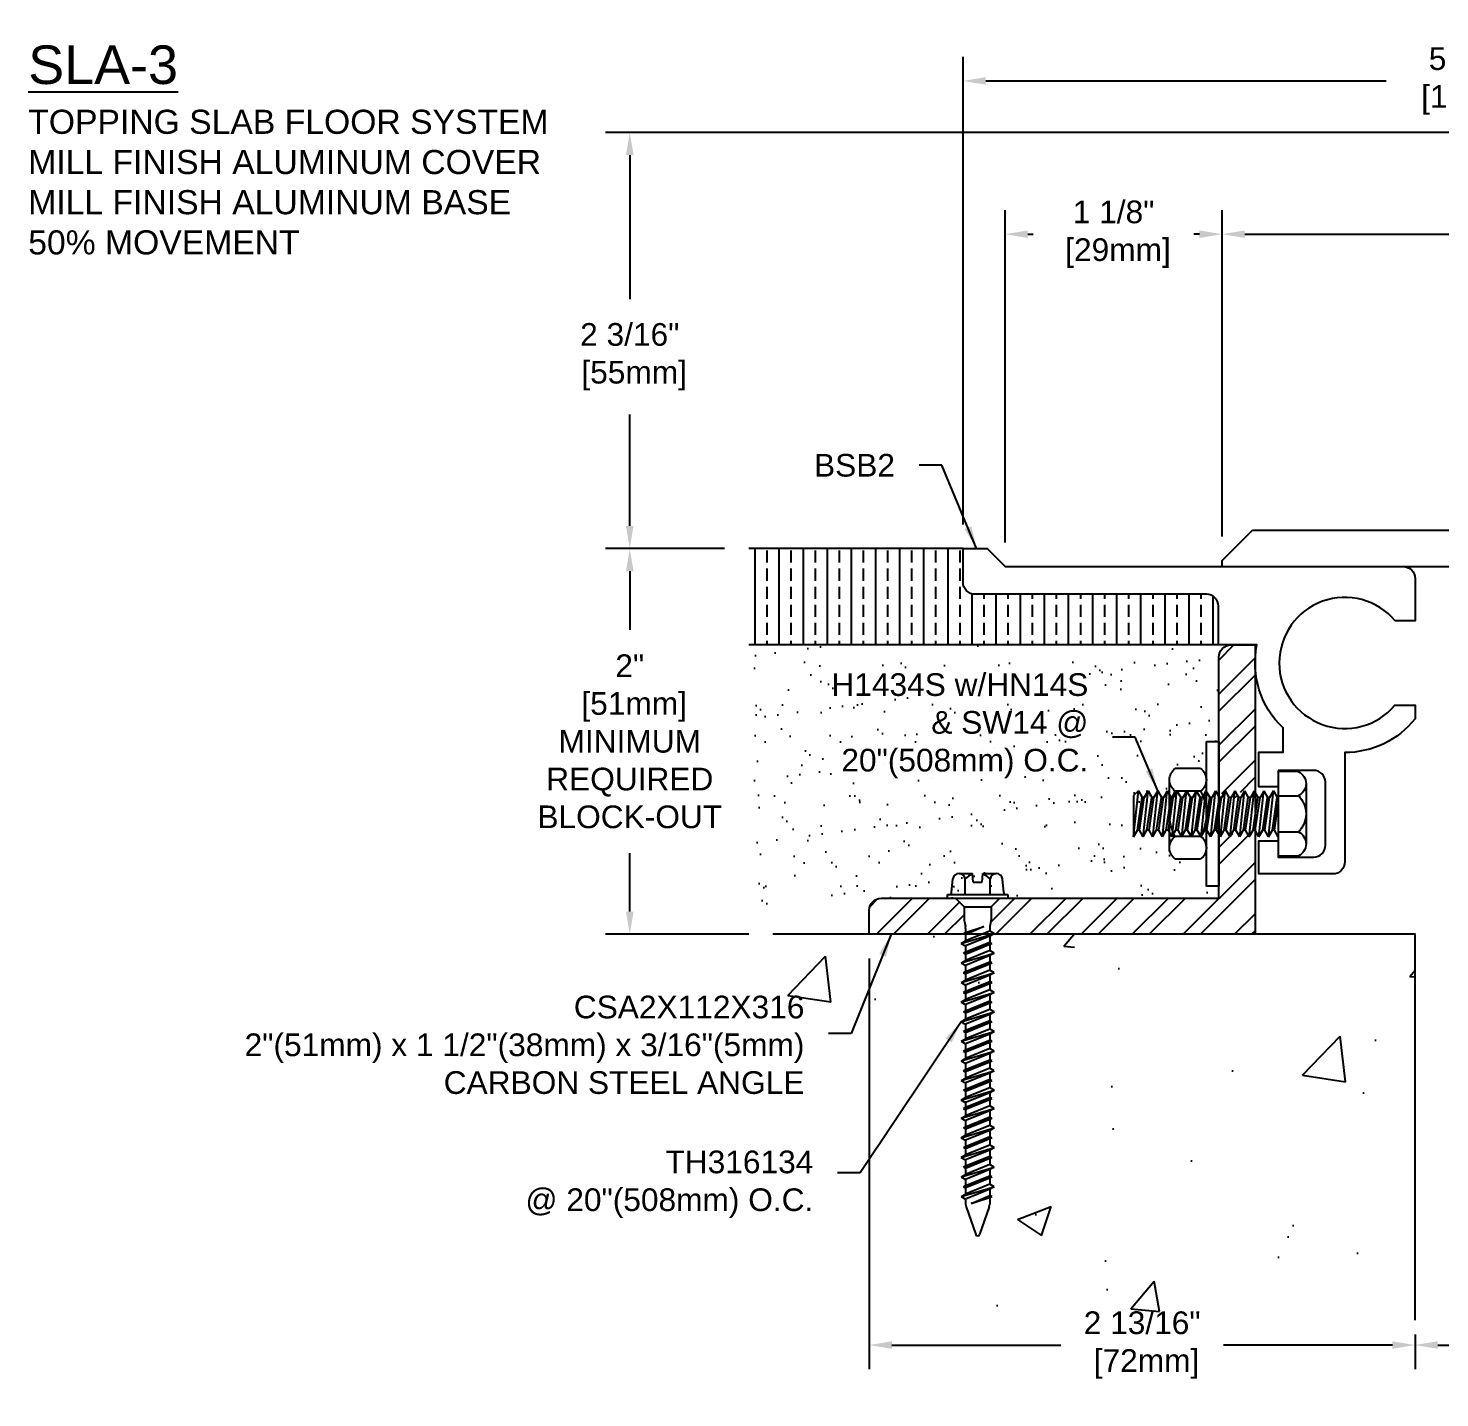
# Model space of a CAD drawing. Header units: inches. Extents: x -5.3 to 16.9, y 1.3 to 9.1.
# Drawn here: x -5.27 to 2.05, y 1.26 to 8.36 of the extents above; entities that cross this region are included whole.
import ezdxf

# ---------------------------------------------------------------- set-up
doc = ezdxf.new("R2010")
doc.units = ezdxf.units.IN
doc.header["$MEASUREMENT"] = 0
for name, color, linetype in [('Anchors', 4, 'Continuous'), ('Conditions', 1, 'Continuous'), ('Dimensions', 3, 'Continuous'), ('Metals', 7, 'Continuous'), ('Text', 2, 'Continuous')]:
    doc.layers.add(name, color=color, linetype=linetype)
doc.styles.add('Arial', font='arial.ttf')
doc.dimstyles.new('ARIAL', dxfattribs={"dimtxt": 0.1175, "dimasz": 0.1175, "dimexe": 0.125, "dimexo": 0.125, "dimgap": 0.125, "dimtad": 0, "dimtih": 1, "dimtoh": 1, "dimdec": 4, "dimzin": 0, "dimdsep": 46, "dimlunit": 4, "dimtxsty": 'Arial', "dimcen": 0.09, "dimadec": 0, "dimazin": 0, "dimtfac": 1, "dimtdec": 4, "dimtofl": 0, "dimtmove": 0, "dimatfit": 3, "dimfxl": 0, "dimfrac": 2, "dimtolj": 1, "dimtzin": 0, "dimarcsym": 0})

# ---------------------------------------------------------------- blocks, each defined once
blk = doc.blocks.new('*D2')
at = {"layer": 'Defpoints', "color": 0}
for p in [(1.9207, 1.7175), (4.9207, 1.7175), (1.9207, 1.5375)]:
    blk.add_point(p, dxfattribs=at)
at = {"layer": 'Dimensions', "color": 0, "lineweight": -2}
for p, q in [((1.9207, 1.5925), (1.9207, 1.4125)), ((2.0382, 1.5375), (3.0046, 1.5375)), ((4.8032, 1.5375), (3.8368, 1.5375)), ((4.9207, 1.5925), (4.9207, 1.4125))]:
    blk.add_line(p, q, dxfattribs=at)
at = {"layer": 'Dimensions', "color": 0}
for points in [[(2.0382, 1.5571), (2.0382, 1.5179), (1.9207, 1.5375)], [(4.8032, 1.5571), (4.8032, 1.5179), (4.9207, 1.5375)]]:
    blk.add_solid(points, dxfattribs=at)
at = {"layer": 'Dimensions', "color": 0, "insert": (3.4207, 1.5375), "char_height": 0.1175, "attachment_point": 5, "style": 'Arial'}
blk.add_mtext('\\A1;3"\\P [76mm]', dxfattribs=at)
blk = doc.blocks.new('*D3')
at = {"layer": 'Defpoints', "color": 0}
for p in [(4.9207, 8.0908), (4.9207, 7.9789), (-0.4223, 5.6668)]:
    blk.add_point(p, dxfattribs=at)
at = {"layer": 'Dimensions', "color": 0, "lineweight": -2}
for p, q in [((-0.4223, 5.7918), (-0.4223, 8.2158)), ((4.9207, 8.1039), (4.9207, 8.2158)), ((-0.3048, 8.0908), (1.7703, 8.0908)), ((4.8032, 8.0908), (2.7282, 8.0908))]:
    blk.add_line(p, q, dxfattribs=at)
at = {"layer": 'Dimensions', "color": 0}
for points in [[(-0.3048, 8.1104), (-0.3048, 8.0713), (-0.4223, 8.0908)], [(4.8032, 8.1104), (4.8032, 8.0713), (4.9207, 8.0908)]]:
    blk.add_solid(points, dxfattribs=at)
at = {"layer": 'Dimensions', "color": 0, "insert": (2.2492, 8.0908), "char_height": 0.1175, "attachment_point": 5, "style": 'Arial'}
blk.add_mtext('\\A1;5 5/16"\\P [136mm]', dxfattribs=at)
blk = doc.blocks.new('*D4')
at = {"layer": 'Defpoints', "color": 0}
for p in [(0.9207, 7.2964), (4.9207, 6.8414), (0.9207, 5.6038)]:
    blk.add_point(p, dxfattribs=at)
at = {"layer": 'Dimensions', "color": 0, "lineweight": -2}
for p, q in [((0.9207, 5.7288), (0.9207, 7.4214)), ((4.9207, 6.9664), (4.9207, 7.4214)), ((1.0382, 7.2964), (2.459, 7.2964)), ((4.8032, 7.2964), (3.3825, 7.2964))]:
    blk.add_line(p, q, dxfattribs=at)
at = {"layer": 'Dimensions', "color": 0}
for points in [[(1.0382, 7.316), (1.0382, 7.2769), (0.9207, 7.2964)], [(4.8032, 7.316), (4.8032, 7.2769), (4.9207, 7.2964)]]:
    blk.add_solid(points, dxfattribs=at)
at = {"layer": 'Dimensions', "color": 0, "insert": (2.9207, 7.2964), "char_height": 0.1175, "attachment_point": 5, "style": 'Arial'}
blk.add_mtext('\\A1;4"\\P [102mm]', dxfattribs=at)
blk = doc.blocks.new('*D5')
at = {"layer": 'Defpoints', "color": 0}
for p in [(-0.2043, 7.2964), (-0.2043, 5.5738), (0.9207, 5.6038)]:
    blk.add_point(p, dxfattribs=at)
at = {"layer": 'Dimensions', "color": 0, "lineweight": -2}
for p, q in [((-0.2043, 5.6988), (-0.2043, 7.4214)), ((0.9207, 5.7288), (0.9207, 7.4214)), ((-0.0868, 7.2964), (-0.0579, 7.2964)), ((0.8032, 7.2964), (0.7743, 7.2964))]:
    blk.add_line(p, q, dxfattribs=at)
at = {"layer": 'Dimensions', "color": 0}
for points in [[(-0.0868, 7.316), (-0.0868, 7.2769), (-0.2043, 7.2964)], [(0.8032, 7.316), (0.8032, 7.2769), (0.9207, 7.2964)]]:
    blk.add_solid(points, dxfattribs=at)
at = {"layer": 'Dimensions', "color": 0, "insert": (0.3582, 7.2964), "char_height": 0.1175, "attachment_point": 5, "style": 'Arial'}
blk.add_mtext('\\A1;1 1/8"\\P [29mm]', dxfattribs=at)
blk = doc.blocks.new('*D6')
at = {"layer": 'Defpoints', "color": 0}
for p in [(-1.5333, 5.6668), (-2.1496, 3.6668), (-1.4083, 3.6668)]:
    blk.add_point(p, dxfattribs=at)
at = {"layer": 'Dimensions', "color": 0, "lineweight": -2}
for p, q in [((-1.6583, 5.6668), (-2.2746, 5.6668)), ((-2.1496, 5.5493), (-2.1496, 5.2458)), ((-2.1496, 3.7843), (-2.1496, 4.0878)), ((-1.5333, 3.6668), (-2.2746, 3.6668))]:
    blk.add_line(p, q, dxfattribs=at)
at = {"layer": 'Dimensions', "color": 0}
for points in [[(-2.1692, 5.5493), (-2.13, 5.5493), (-2.1496, 5.6668)], [(-2.1692, 3.7843), (-2.13, 3.7843), (-2.1496, 3.6668)]]:
    blk.add_solid(points, dxfattribs=at)
at = {"layer": 'Dimensions', "color": 0, "insert": (-2.1496, 4.6668), "char_height": 0.1175, "attachment_point": 5, "style": 'Arial'}
blk.add_mtext('\\A1;2"\\P [51mm]\\PMINIMUM\\PREQUIRED\\PBLOCK-OUT', dxfattribs=at)
blk = doc.blocks.new('*D10')
at = {"layer": 'Defpoints', "color": 0}
for p in [(4.9207, 7.8238), (-2.1496, 5.6668), (-1.6583, 5.6668)]:
    blk.add_point(p, dxfattribs=at)
at = {"layer": 'Dimensions', "color": 0, "lineweight": -2}
for p, q in [((4.7957, 7.8238), (-2.2746, 7.8238)), ((-2.1496, 7.7063), (-2.1496, 6.9601)), ((-2.1496, 5.7843), (-2.1496, 6.3621)), ((-1.7833, 5.6668), (-2.2746, 5.6668))]:
    blk.add_line(p, q, dxfattribs=at)
at = {"layer": 'Dimensions', "color": 0}
for points in [[(-2.1692, 7.7063), (-2.13, 7.7063), (-2.1496, 7.8238)], [(-2.1692, 5.7843), (-2.13, 5.7843), (-2.1496, 5.6668)]]:
    blk.add_solid(points, dxfattribs=at)
at = {"layer": 'Dimensions', "color": 0, "insert": (-2.1496, 6.6611), "char_height": 0.1175, "attachment_point": 5, "style": 'Arial'}
blk.add_mtext('\\A1;2 3/16"\\P [55mm]', dxfattribs=at)
blk = doc.blocks.new('BSB2')
blk.add_lwpolyline([(2.2117, 4.5168), (2.2117, 4.4318), (2.1117, 4.4318), (2.1117, 4.6108), (2.2367, 4.6108), (2.2367, 4.7364, -0.258857), (2.1011, 5.1668), (1.9017, 5.1668), (1.9017, 5.3678, 0.414214), (1.8397, 5.4298), (0.6397, 5.4298, -0.414214), (0.5777, 5.4918), (0.5777, 5.6668), (0.7027, 5.6668), (0.7957, 5.5738), (2.8587, 5.5738, -0.414214), (2.9207, 5.5118), (2.9207, 5.2918), (2.8176, 5.2918, 2.748255), (2.8168, 4.8548), (2.9207, 4.8548), (2.9207, 4.7844, -0.228651), (2.5567, 4.6088), (2.5567, 4.0418, -0.414214), (2.4947, 3.9798), (2.1117, 3.9798), (2.1117, 4.1518), (2.2117, 4.1518), (2.2117, 4.0668), (2.3947, 4.0668, 0.414214), (2.4567, 4.1288), (2.4567, 4.4548, 0.414214), (2.3947, 4.5168)], format="xyb", close=True)
blk = doc.blocks.new('TH-316134')
for p, q in [((-0.1352, 0.029), (-0.129, 0.1001)), ((-0.0967, 0.1275), (-0.0272, 0.1275)), ((-0.0645, 0.0188), (-0.0645, 0.1001)), ((-0.0232, 0.0825), (-0.0272, 0.1275)), ((-0.0232, 0.0825), (0.0233, 0.0825)), ((0.0233, 0.0825), (0.0272, 0.1275)), ((0.0272, 0.1275), (0.0967, 0.1275)), ((0.0645, 0.0188), (0.0645, 0.1001)), ((0.1352, 0.029), (0.129, 0.1001)), ((-0.1568, 0.0188), (0.1568, 0.0188)), ((-0.1568, 0), (-0.1568, 0.0188)), ((-0.1568, 0), (0.1568, 0)), ((-0.1148, 0), (-0.0697, -0.045)), ((0.1148, 0), (0.0698, -0.045)), ((0.1568, 0.0188), (0.1568, 0)), ((-0.0697, -0.045), (0.0698, -0.045)), ((-0.0697, -0.045), (-0.0697, -0.1121)), ((0.0698, -0.045), (0.0698, -0.1121)), ((-0.0687, -0.1217), (-0.0633, -0.1477)), ((0.0687, -0.1217), (0.0633, -0.1477)), ((-0.0862, -0.2344), (0.0863, -0.1836)), ((-0.0737, -0.1836), (0.0321, -0.1471)), ((-0.0737, -0.1836), (-0.0623, -0.1774)), ((-0.0737, -0.1836), (-0.0623, -0.1898)), ((0.0321, -0.1471), (-0.0623, -0.1898)), ((-0.0623, -0.1774), (0.0321, -0.1471)), ((-0.0623, -0.1573), (-0.0623, -0.1774)), ((0.0623, -0.1707), (-0.0623, -0.2215)), ((-0.0623, -0.1898), (-0.0623, -0.2215)), ((0.0623, -0.1965), (-0.0623, -0.2473)), ((0.0623, -0.1573), (0.0623, -0.1707)), ((0.0863, -0.1836), (0.0623, -0.1707)), ((0.0863, -0.1836), (0.0623, -0.1965)), ((0.0623, -0.1965), (0.0623, -0.2282)), ((-0.0862, -0.2344), (-0.0623, -0.2215)), ((-0.0862, -0.2344), (-0.0623, -0.2473)), ((-0.0862, -0.3359), (0.0863, -0.2852)), ((-0.0737, -0.2852), (0.0737, -0.2344)), ((-0.0737, -0.2852), (-0.0623, -0.279)), ((-0.0737, -0.2852), (-0.0623, -0.2913)), ((-0.0623, -0.279), (0.0623, -0.2282)), ((0.0623, -0.2405), (-0.0623, -0.2913)), ((-0.0623, -0.2473), (-0.0623, -0.279)), ((0.0623, -0.2722), (-0.0623, -0.323)), ((-0.0623, -0.2913), (-0.0623, -0.323)), ((0.0737, -0.2344), (0.0623, -0.2282)), ((0.0737, -0.2344), (0.0623, -0.2405)), ((0.0623, -0.2405), (0.0623, -0.2722)), ((0.0863, -0.2852), (0.0623, -0.2722)), ((0.0863, -0.2852), (0.0623, -0.2981)), ((-0.0862, -0.3359), (-0.0623, -0.323)), ((-0.0862, -0.3359), (-0.0623, -0.3489)), ((-0.0737, -0.3867), (0.0737, -0.3359)), ((0.0623, -0.2981), (-0.0623, -0.3489)), ((-0.0623, -0.3806), (0.0623, -0.3298)), ((0.0623, -0.3421), (-0.0623, -0.3929)), ((-0.0623, -0.3489), (-0.0623, -0.3806)), ((0.0623, -0.2981), (0.0623, -0.3298)), ((0.0737, -0.3359), (0.0623, -0.3298)), ((0.0737, -0.3359), (0.0623, -0.3421)), ((0.0623, -0.3421), (0.0623, -0.3738)), ((-0.0862, -0.4375), (0.0863, -0.3867)), ((-0.0862, -0.4375), (-0.0623, -0.4246)), ((-0.0862, -0.4375), (-0.0623, -0.4504)), ((-0.0737, -0.3867), (-0.0623, -0.3806)), ((-0.0737, -0.3867), (-0.0623, -0.3929)), ((-0.0737, -0.4883), (0.0737, -0.4375)), ((0.0623, -0.3738), (-0.0623, -0.4246)), ((-0.0623, -0.3929), (-0.0623, -0.4246)), ((0.0623, -0.3996), (-0.0623, -0.4504)), ((-0.0623, -0.4821), (0.0623, -0.4313)), ((0.0863, -0.3867), (0.0623, -0.3738)), ((0.0863, -0.3867), (0.0623, -0.3996)), ((0.0623, -0.3996), (0.0623, -0.4313)), ((0.0737, -0.4375), (0.0623, -0.4313)), ((0.0737, -0.4375), (0.0623, -0.4437)), ((-0.0862, -0.5391), (0.0863, -0.4883)), ((-0.0737, -0.4883), (-0.0623, -0.4821)), ((-0.0737, -0.4883), (-0.0623, -0.4944)), ((0.0623, -0.4437), (-0.0623, -0.4944)), ((-0.0623, -0.4504), (-0.0623, -0.4821)), ((0.0623, -0.4754), (-0.0623, -0.5261)), ((-0.0623, -0.4944), (-0.0623, -0.5261)), ((0.0623, -0.5012), (-0.0623, -0.552)), ((0.0623, -0.4437), (0.0623, -0.4754)), ((0.0863, -0.4883), (0.0623, -0.4754)), ((0.0863, -0.4883), (0.0623, -0.5012)), ((0.0623, -0.5012), (0.0623, -0.5329)), ((-0.0862, -0.5391), (-0.0623, -0.5261)), ((-0.0862, -0.5391), (-0.0623, -0.552)), ((-0.0737, -0.5898), (0.0737, -0.5391)), ((-0.0737, -0.5898), (-0.0623, -0.5837)), ((-0.0623, -0.5837), (0.0623, -0.5329)), ((0.0623, -0.5452), (-0.0623, -0.596)), ((-0.0623, -0.552), (-0.0623, -0.5837)), ((0.0623, -0.5769), (-0.0623, -0.6277)), ((0.0737, -0.5391), (0.0623, -0.5329)), ((0.0737, -0.5391), (0.0623, -0.5452)), ((0.0623, -0.5452), (0.0623, -0.5769)), ((0.0863, -0.5898), (0.0623, -0.5769)), ((-0.0862, -0.6406), (0.0863, -0.5898)), ((-0.0862, -0.6406), (-0.0623, -0.6277)), ((-0.0862, -0.6406), (-0.0623, -0.6535)), ((-0.0737, -0.5898), (-0.0623, -0.596)), ((-0.0737, -0.6914), (0.0737, -0.6406)), ((-0.0623, -0.596), (-0.0623, -0.6277)), ((0.0623, -0.6028), (-0.0623, -0.6535)), ((-0.0623, -0.6852), (0.0623, -0.6345)), ((0.0623, -0.6468), (-0.0623, -0.6976)), ((-0.0623, -0.6535), (-0.0623, -0.6852)), ((0.0863, -0.5898), (0.0623, -0.6028)), ((0.0623, -0.6028), (0.0623, -0.6345)), ((0.0737, -0.6406), (0.0623, -0.6345)), ((0.0737, -0.6406), (0.0623, -0.6468)), ((0.0623, -0.6468), (0.0623, -0.6785)), ((-0.0862, -0.7422), (0.0863, -0.6914)), ((-0.0862, -0.7422), (-0.0623, -0.7293)), ((-0.0737, -0.6914), (-0.0623, -0.6852)), ((-0.0737, -0.6914), (-0.0623, -0.6976)), ((0.0623, -0.6785), (-0.0623, -0.7293)), ((-0.0623, -0.6976), (-0.0623, -0.7293)), ((0.0623, -0.7043), (-0.0623, -0.7551)), ((0.0863, -0.6914), (0.0623, -0.6785)), ((0.0863, -0.6914), (0.0623, -0.7043)), ((0.0623, -0.7043), (0.0623, -0.736)), ((-0.0862, -0.7422), (-0.0623, -0.7551)), ((-0.0862, -0.8437), (0.0863, -0.793)), ((-0.0737, -0.793), (0.0737, -0.7422)), ((-0.0737, -0.793), (-0.0623, -0.7868)), ((-0.0737, -0.793), (-0.0623, -0.7991)), ((-0.0623, -0.7868), (0.0623, -0.736)), ((0.0623, -0.7484), (-0.0623, -0.7991)), ((-0.0623, -0.7551), (-0.0623, -0.7868)), ((0.0623, -0.78), (-0.0623, -0.8308)), ((-0.0623, -0.7991), (-0.0623, -0.8308)), ((0.0737, -0.7422), (0.0623, -0.736)), ((0.0737, -0.7422), (0.0623, -0.7484)), ((0.0623, -0.7484), (0.0623, -0.78)), ((0.0863, -0.793), (0.0623, -0.78)), ((0.0863, -0.793), (0.0623, -0.8059)), ((-0.0862, -0.8437), (-0.0623, -0.8308)), ((-0.0862, -0.8437), (-0.0623, -0.8567)), ((-0.0737, -0.8945), (0.0737, -0.8437)), ((0.0623, -0.8059), (-0.0623, -0.8567)), ((-0.0623, -0.8884), (0.0623, -0.8376)), ((0.0623, -0.8499), (-0.0623, -0.9007)), ((-0.0623, -0.8567), (-0.0623, -0.8884)), ((0.0623, -0.8059), (0.0623, -0.8376)), ((0.0737, -0.8437), (0.0623, -0.8376)), ((0.0737, -0.8437), (0.0623, -0.8499)), ((0.0623, -0.8499), (0.0623, -0.8816)), ((-0.0862, -0.9453), (0.0863, -0.8945)), ((-0.0862, -0.9453), (-0.0623, -0.9324)), ((-0.0862, -0.9453), (-0.0623, -0.9582)), ((-0.0737, -0.8945), (-0.0623, -0.8884)), ((-0.0737, -0.8945), (-0.0623, -0.9007)), ((-0.0737, -0.9961), (0.0737, -0.9453)), ((0.0623, -0.8816), (-0.0623, -0.9324)), ((-0.0623, -0.9007), (-0.0623, -0.9324)), ((0.0623, -0.9075), (-0.0623, -0.9582)), ((-0.0623, -0.9899), (0.0623, -0.9391)), ((0.0863, -0.8945), (0.0623, -0.8816)), ((0.0863, -0.8945), (0.0623, -0.9075)), ((0.0623, -0.9075), (0.0623, -0.9391)), ((0.0737, -0.9453), (0.0623, -0.9391)), ((0.0737, -0.9453), (0.0623, -0.9515)), ((-0.0862, -1.0469), (0.0863, -0.9961)), ((-0.0737, -0.9961), (-0.0623, -0.9899)), ((-0.0737, -0.9961), (-0.0623, -1.0023)), ((0.0623, -0.9515), (-0.0623, -1.0023)), ((-0.0623, -0.9582), (-0.0623, -0.9899)), ((0.0623, -0.9832), (-0.0623, -1.034)), ((-0.0623, -1.0023), (-0.0623, -1.034)), ((0.0623, -1.009), (-0.0623, -1.0598)), ((0.0623, -0.9515), (0.0623, -0.9832)), ((0.0863, -0.9961), (0.0623, -0.9832)), ((0.0863, -0.9961), (0.0623, -1.009)), ((0.0623, -1.0012), (0.0623, -1.0329)), ((-0.0862, -1.0469), (-0.0623, -1.034)), ((-0.0862, -1.0469), (-0.0623, -1.0598)), ((-0.0862, -1.1406), (0.0863, -1.0898)), ((-0.0737, -1.0898), (0.0737, -1.0391)), ((-0.0737, -1.0898), (-0.0623, -1.0837)), ((-0.0737, -1.0898), (-0.0623, -1.096)), ((-0.0623, -1.0837), (0.0623, -1.0329)), ((0.0623, -1.0452), (-0.0623, -1.096)), ((-0.0623, -1.052), (-0.0623, -1.0837)), ((0.0623, -1.0769), (-0.0623, -1.1277)), ((-0.0623, -1.096), (-0.0623, -1.1277)), ((0.0737, -1.0391), (0.0623, -1.0329)), ((0.0737, -1.0391), (0.0623, -1.0452)), ((0.0623, -1.0452), (0.0623, -1.0769)), ((0.0863, -1.0898), (0.0623, -1.0769)), ((0.0863, -1.0898), (0.0623, -1.1028)), ((-0.0862, -1.1406), (-0.0623, -1.1277)), ((-0.0862, -1.1406), (-0.0623, -1.1535)), ((-0.0737, -1.1914), (0.0737, -1.1406)), ((0.0623, -1.1028), (-0.0623, -1.1535)), ((-0.0623, -1.1852), (0.0623, -1.1345)), ((0.0623, -1.1468), (-0.0623, -1.1976)), ((-0.0623, -1.1535), (-0.0623, -1.1852)), ((0.0623, -1.1028), (0.0623, -1.1345)), ((0.0737, -1.1406), (0.0623, -1.1345)), ((0.0737, -1.1406), (0.0623, -1.1468)), ((0.0623, -1.1468), (0.0623, -1.1785)), ((-0.0862, -1.2422), (0.0863, -1.1914)), ((-0.0862, -1.2422), (-0.0623, -1.2293)), ((-0.0862, -1.2422), (-0.0623, -1.2551)), ((-0.0737, -1.1914), (-0.0623, -1.1852)), ((-0.0737, -1.1914), (-0.0623, -1.1976)), ((-0.0737, -1.293), (0.0737, -1.2422)), ((0.0623, -1.1785), (-0.0623, -1.2293)), ((-0.0623, -1.1976), (-0.0623, -1.2293)), ((0.0623, -1.2043), (-0.0623, -1.2551)), ((-0.0623, -1.2868), (0.0623, -1.236)), ((0.0863, -1.1914), (0.0623, -1.1785)), ((0.0863, -1.1914), (0.0623, -1.2043)), ((0.0623, -1.2043), (0.0623, -1.236)), ((0.0737, -1.2422), (0.0623, -1.236)), ((0.0737, -1.2422), (0.0623, -1.2484)), ((-0.0862, -1.3437), (0.0863, -1.293)), ((-0.0737, -1.293), (-0.0623, -1.2868)), ((-0.0737, -1.293), (-0.0623, -1.2991)), ((0.0623, -1.2484), (-0.0623, -1.2991)), ((-0.0623, -1.2551), (-0.0623, -1.2868)), ((0.0623, -1.28), (-0.0623, -1.3308)), ((-0.0623, -1.2991), (-0.0623, -1.3308)), ((0.0623, -1.3059), (-0.0623, -1.3567)), ((0.0623, -1.2484), (0.0623, -1.28)), ((0.0863, -1.293), (0.0623, -1.28)), ((0.0863, -1.293), (0.0623, -1.3059)), ((0.0623, -1.3059), (0.0623, -1.3376)), ((-0.0862, -1.3437), (-0.0623, -1.3308)), ((-0.0862, -1.3437), (-0.0623, -1.3567)), ((-0.0737, -1.3945), (0.0737, -1.3437)), ((-0.0737, -1.3945), (-0.0623, -1.3884)), ((-0.0623, -1.3884), (0.0623, -1.3376)), ((0.0623, -1.3499), (-0.0623, -1.4007)), ((-0.0623, -1.3567), (-0.0623, -1.3884)), ((0.0623, -1.3816), (-0.0623, -1.4324)), ((0.0737, -1.3437), (0.0623, -1.3376)), ((0.0737, -1.3437), (0.0623, -1.3499)), ((0.0623, -1.3499), (0.0623, -1.3816)), ((0.0863, -1.3945), (0.0623, -1.3816)), ((-0.0862, -1.4453), (0.0863, -1.3945)), ((-0.0862, -1.4453), (-0.0623, -1.4324)), ((-0.0862, -1.4453), (-0.0623, -1.4582)), ((-0.0737, -1.3945), (-0.0623, -1.4007)), ((-0.0737, -1.4961), (0.0737, -1.4453)), ((-0.0623, -1.4007), (-0.0623, -1.4324)), ((0.0623, -1.4075), (-0.0623, -1.4582)), ((-0.0623, -1.4899), (0.0623, -1.4391)), ((0.0623, -1.4515), (-0.0623, -1.5023)), ((-0.0623, -1.4582), (-0.0623, -1.4899)), ((0.0863, -1.3945), (0.0623, -1.4075)), ((0.0623, -1.4075), (0.0623, -1.4391)), ((0.0737, -1.4453), (0.0623, -1.4391)), ((0.0737, -1.4453), (0.0623, -1.4515)), ((0.0623, -1.4515), (0.0623, -1.4832)), ((-0.0862, -1.5469), (0.0863, -1.4961)), ((-0.0862, -1.5469), (-0.0623, -1.534)), ((-0.0737, -1.4961), (-0.0623, -1.4899)), ((-0.0737, -1.4961), (-0.0623, -1.5023)), ((0.0623, -1.4832), (-0.0623, -1.534)), ((-0.0623, -1.5023), (-0.0623, -1.534)), ((0.0623, -1.509), (-0.0623, -1.5598)), ((0.0863, -1.4961), (0.0623, -1.4832)), ((0.0863, -1.4961), (0.0623, -1.509)), ((0.0623, -1.509), (0.0623, -1.5407)), ((-0.0862, -1.5469), (-0.0623, -1.5598)), ((-0.0623, -1.5598), (-0.0623, -1.5857)), ((-0.0596, -1.601), (-0.0096, -1.7438)), ((-0.0335, -1.5838), (0.0623, -1.5407)), ((-0.0335, -1.5838), (0.0737, -1.5469)), ((0.0623, -1.553), (-0.0335, -1.5838)), ((0.0596, -1.601), (0.0096, -1.7438)), ((0.0737, -1.5469), (0.0623, -1.5407)), ((0.0737, -1.5469), (0.0623, -1.553)), ((0.0623, -1.553), (0.0623, -1.5857))]:
    blk.add_line(p, q)
for centre, radius, start, end in [((-0.0967, 0.0948), 0.0327, 9.28497, 170.71503), ((0, 0.0379), 0.0896, 107.42152, 136.04074), ((0, 0.0379), 0.0896, 43.95926, 72.57848), ((0.0967, 0.0948), 0.0327, 9.28497, 170.71503), ((-0.1464, 0.03), 0.0112, 270, 355), ((0.1464, 0.03), 0.0112, 185, 270), ((-0.0232, -0.1121), 0.0465, 180, 191.9357), ((0.0233, -0.1121), 0.0465, 348.0643, 0), ((-0.1088, -0.1573), 0.0465, 0, 11.9357), ((0.1088, -0.1573), 0.0465, 168.0643, 180), ((-0.0158, -1.5857), 0.0465, 180, 199.30575), ((0.0158, -1.5857), 0.0465, 340.69425, 0), ((0, -1.7394), 0.0106, 204.10008, 335.89992)]:
    blk.add_arc(centre, radius, start, end)
blk = doc.blocks.new('TH316134')
blk.add_blockref('TH-316134', (0, 0))
blk = doc.blocks.new('CSAwSTUFF')
at = {"layer": 'Metals'}
h = blk.add_hatch(dxfattribs=at)
h.set_pattern_fill('ANSI32', color=256, scale=0.5, style=0)
h.set_pattern_definition([(45, (0.5, 0), (-0.1325825, 0.1325825), []), (45, (0.58839, 0), (-0.1325825, 0.1325825), [])])
h.paths.add_polyline_path([(2.0917, 5.1668), (1.9667, 5.1668, 0.414214), (1.9042, 5.1043), (1.9042, 4.3978), (1.9117, 4.4108), (1.9314, 4.3768), (1.9421, 4.3768), (1.9617, 4.4108), (1.9814, 4.3768), (1.9921, 4.3768), (2.0117, 4.4108), (2.0314, 4.3768), (2.0421, 4.3768), (2.0617, 4.4108), (2.0814, 4.3768), (2.0917, 4.3768)])
h.paths.add_polyline_path([(2.0917, 4.1814), (2.0867, 4.1728), (2.0671, 4.2068), (2.0564, 4.2068), (2.0367, 4.1728), (2.0171, 4.2068), (2.0064, 4.2068), (1.9867, 4.1728), (1.9671, 4.2068), (1.9564, 4.2068), (1.9367, 4.1728), (1.9171, 4.2068), (1.9095, 4.2068), (1.9042, 4.1976), (1.9042, 3.8543), (0.7685, 3.8543), (0.7235, 3.8093), (0.7235, 3.7422, -0.052126), (0.7225, 3.7326), (0.717, 3.7066, 0.052126), (0.716, 3.697), (0.716, 3.6836), (0.74, 3.6707), (0.7327, 3.6668), (2.0917, 3.6668)])
h.paths.add_polyline_path([(0.584, 3.8093), (0.539, 3.8543), (0.1542, 3.8543, 0.414214), (0.0917, 3.7918), (0.0917, 3.6668), (0.5873, 3.6668), (0.58, 3.6707), (0.5915, 3.6769), (0.5915, 3.697, 0.052126), (0.5905, 3.7066), (0.585, 3.7326, -0.052126), (0.584, 3.7422)])
blk.add_lwpolyline([(1.9667, 5.1668), (2.0917, 5.1668), (2.0917, 3.6668), (0.0917, 3.6668), (0.0917, 3.7918, -0.414214), (0.1542, 3.8543), (1.9042, 3.8543), (1.9042, 5.1043, -0.414214)], format="xyb", close=True, dxfattribs=at)
blk = doc.blocks.new('*D14')
at = {"layer": 'Defpoints', "color": 0}
for p in [(-0.9083, 3.6668), (1.9207, 1.7175), (1.9207, 1.5375)]:
    blk.add_point(p, dxfattribs=at)
at = {"layer": 'Dimensions', "color": 0, "lineweight": -2}
for p, q in [((-0.9083, 3.5418), (-0.9083, 1.4125)), ((-0.7908, 1.5375), (0.0845, 1.5375)), ((1.8032, 1.5375), (0.928, 1.5375)), ((1.9207, 1.5925), (1.9207, 1.4125))]:
    blk.add_line(p, q, dxfattribs=at)
at = {"layer": 'Dimensions', "color": 0}
for points in [[(-0.7908, 1.5571), (-0.7908, 1.5179), (-0.9083, 1.5375)], [(1.8032, 1.5571), (1.8032, 1.5179), (1.9207, 1.5375)]]:
    blk.add_solid(points, dxfattribs=at)
at = {"layer": 'Dimensions', "color": 0, "insert": (0.5062, 1.5375), "char_height": 0.1175, "attachment_point": 5, "style": 'Arial'}
blk.add_mtext('\\A1;2 13/16"\\P [72mm]', dxfattribs=at)
blk = doc.blocks.new('H1434SwHN14S&SW14')
for p, q in [((9.6081, 3.6727), (9.7121, 3.6727)), ((9.7121, 3.6727), (9.7121, 3.2352)), ((10.1146, 3.6885), (10.2459, 3.6885)), ((9.5681, 3.6102), (9.5681, 3.2977)), ((10.2759, 3.2781), (10.2759, 3.6299)), ((9.7121, 3.5477), (9.6081, 3.5477)), ((9.7121, 3.5483), (9.7175, 3.539)), ((9.7371, 3.573), (9.7175, 3.539)), ((9.7425, 3.369), (9.7175, 3.539)), ((9.7371, 3.573), (9.7567, 3.539)), ((9.7621, 3.335), (9.7371, 3.573)), ((9.7817, 3.369), (9.7567, 3.539)), ((9.7567, 3.539), (9.7675, 3.539)), ((9.7871, 3.573), (9.7675, 3.539)), ((9.7925, 3.369), (9.7675, 3.539)), ((9.7871, 3.573), (9.8067, 3.539)), ((9.8121, 3.335), (9.7871, 3.573)), ((9.8317, 3.369), (9.8067, 3.539)), ((9.8067, 3.539), (9.8175, 3.539)), ((9.8371, 3.573), (9.8175, 3.539)), ((9.8425, 3.369), (9.8175, 3.539)), ((9.8371, 3.573), (9.8567, 3.539)), ((9.8621, 3.335), (9.8371, 3.573)), ((9.8817, 3.369), (9.8567, 3.539)), ((9.8567, 3.539), (9.8675, 3.539)), ((9.8871, 3.573), (9.8675, 3.539)), ((9.8925, 3.369), (9.8675, 3.539)), ((9.8871, 3.573), (9.9067, 3.539)), ((9.9121, 3.335), (9.8871, 3.573)), ((9.9317, 3.369), (9.9067, 3.539)), ((9.9067, 3.539), (9.9175, 3.539)), ((9.9371, 3.573), (9.9175, 3.539)), ((9.9425, 3.369), (9.9175, 3.539)), ((9.9371, 3.573), (9.9567, 3.539)), ((9.9621, 3.335), (9.9371, 3.573)), ((9.9817, 3.369), (9.9567, 3.539)), ((9.9567, 3.539), (9.9675, 3.539)), ((9.9871, 3.573), (9.9675, 3.539)), ((9.9925, 3.369), (9.9675, 3.539)), ((9.9871, 3.573), (10.0067, 3.539)), ((10.0121, 3.335), (9.9871, 3.573)), ((10.0067, 3.539), (10.0175, 3.539)), ((10.0317, 3.369), (10.0067, 3.539)), ((10.0371, 3.573), (10.0175, 3.539)), ((10.0425, 3.369), (10.0175, 3.539)), ((10.0371, 3.573), (10.0567, 3.539)), ((10.0621, 3.335), (10.0371, 3.573)), ((10.0817, 3.369), (10.0567, 3.539)), ((10.0567, 3.539), (10.0675, 3.539)), ((10.0871, 3.573), (10.0675, 3.539)), ((10.0925, 3.369), (10.0675, 3.539)), ((10.0871, 3.573), (10.1067, 3.539)), ((10.1121, 3.335), (10.0871, 3.573)), ((10.1317, 3.369), (10.1067, 3.539)), ((10.1067, 3.539), (10.1175, 3.539)), ((10.1146, 3.5712), (10.2459, 3.5712)), ((10.1371, 3.573), (10.1175, 3.539)), ((10.1425, 3.369), (10.1175, 3.539)), ((10.1371, 3.573), (10.1567, 3.539)), ((10.1621, 3.335), (10.1371, 3.573)), ((10.1817, 3.369), (10.1567, 3.539)), ((10.1567, 3.539), (10.1675, 3.539)), ((10.1871, 3.573), (10.1675, 3.539)), ((10.1925, 3.369), (10.1675, 3.539)), ((10.1871, 3.573), (10.2067, 3.539)), ((10.2121, 3.335), (10.1871, 3.573)), ((10.2317, 3.369), (10.2067, 3.539)), ((10.2067, 3.539), (10.2175, 3.539)), ((10.2371, 3.573), (10.2175, 3.539)), ((10.2425, 3.369), (10.2175, 3.539)), ((10.2371, 3.573), (10.2567, 3.539)), ((10.2621, 3.335), (10.2371, 3.573)), ((10.2817, 3.369), (10.2567, 3.539)), ((10.2567, 3.539), (10.2675, 3.539)), ((10.2871, 3.573), (10.2675, 3.539)), ((10.2925, 3.369), (10.2675, 3.539)), ((10.2871, 3.573), (10.3067, 3.539)), ((10.3121, 3.335), (10.2871, 3.573)), ((10.3317, 3.369), (10.3067, 3.539)), ((10.3067, 3.539), (10.3175, 3.539)), ((10.3371, 3.573), (10.3175, 3.539)), ((10.3425, 3.369), (10.3175, 3.539)), ((10.3621, 3.335), (10.3371, 3.573)), ((10.3371, 3.573), (10.3567, 3.539)), ((10.3817, 3.369), (10.3567, 3.539)), ((10.3567, 3.539), (10.3675, 3.539)), ((10.3871, 3.573), (10.3675, 3.539)), ((10.3925, 3.369), (10.3675, 3.539)), ((10.4121, 3.335), (10.3871, 3.573)), ((10.3871, 3.573), (10.4067, 3.539)), ((10.4317, 3.369), (10.4067, 3.539)), ((10.4067, 3.539), (10.4175, 3.539)), ((10.4371, 3.573), (10.4175, 3.539)), ((10.4425, 3.369), (10.4175, 3.539)), ((10.4621, 3.335), (10.4371, 3.573)), ((10.4371, 3.573), (10.4621, 3.5487)), ((10.4621, 3.5487), (10.4621, 3.335)), ((9.7317, 3.369), (9.7121, 3.5025)), ((9.7121, 3.335), (9.7317, 3.369)), ((9.7317, 3.369), (9.7425, 3.369)), ((9.7621, 3.335), (9.7425, 3.369)), ((9.7621, 3.335), (9.7817, 3.369)), ((9.7817, 3.369), (9.7925, 3.369)), ((9.8121, 3.335), (9.7925, 3.369)), ((9.8121, 3.335), (9.8317, 3.369)), ((9.8317, 3.369), (9.8425, 3.369)), ((9.8621, 3.335), (9.8425, 3.369)), ((9.8621, 3.335), (9.8817, 3.369)), ((9.8817, 3.369), (9.8925, 3.369)), ((9.9121, 3.335), (9.8925, 3.369)), ((9.9121, 3.335), (9.9317, 3.369)), ((9.9317, 3.369), (9.9425, 3.369)), ((9.9621, 3.335), (9.9425, 3.369)), ((9.9621, 3.335), (9.9817, 3.369)), ((9.9817, 3.369), (9.9925, 3.369)), ((10.0121, 3.335), (9.9925, 3.369)), ((10.0121, 3.335), (10.0317, 3.369)), ((10.0317, 3.369), (10.0425, 3.369)), ((10.0621, 3.335), (10.0425, 3.369)), ((10.0621, 3.335), (10.0817, 3.369)), ((10.0817, 3.369), (10.0925, 3.369)), ((10.1121, 3.335), (10.0925, 3.369)), ((10.1121, 3.335), (10.1317, 3.369)), ((10.1317, 3.369), (10.1425, 3.369)), ((10.1621, 3.335), (10.1425, 3.369)), ((10.1621, 3.335), (10.1817, 3.369)), ((10.1817, 3.369), (10.1925, 3.369)), ((10.2121, 3.335), (10.1925, 3.369)), ((10.2121, 3.335), (10.2317, 3.369)), ((10.2317, 3.369), (10.2425, 3.369)), ((10.2621, 3.335), (10.2425, 3.369)), ((10.2621, 3.335), (10.2817, 3.369)), ((10.2817, 3.369), (10.2925, 3.369)), ((10.3121, 3.335), (10.2925, 3.369)), ((10.3121, 3.335), (10.3317, 3.369)), ((10.3317, 3.369), (10.3425, 3.369)), ((10.3621, 3.335), (10.3425, 3.369)), ((10.3621, 3.335), (10.3817, 3.369)), ((10.3817, 3.369), (10.3925, 3.369)), ((10.4121, 3.335), (10.3925, 3.369)), ((10.4121, 3.335), (10.4317, 3.369)), ((10.4317, 3.369), (10.4425, 3.369)), ((10.4621, 3.335), (10.4425, 3.369)), ((9.7121, 3.3602), (9.6081, 3.3602)), ((10.1146, 3.3367), (10.2459, 3.3367)), ((9.6081, 3.2352), (9.7121, 3.2352)), ((10.1146, 3.2195), (10.2459, 3.2195))]:
    blk.add_line(p, q)
blk.add_lwpolyline([(10.0846, 3.829), (10.0196, 3.829), (10.0196, 3.079), (10.0846, 3.079)], close=True)
for centre, radius, start, end in [((9.6369, 3.6102), 0.0688, 114.76151, 245.23849), ((10.1569, 3.6299), 0.0723, 125.77511, 234.22489), ((10.2037, 3.6299), 0.0723, 305.77511, 54.22489), ((9.698, 3.454), 0.1299, 133.78735, 226.21265), ((10.3286, 3.454), 0.244, 151.28133, 208.71867), ((10.0319, 3.454), 0.244, 331.28133, 28.71867), ((9.6369, 3.2977), 0.0688, 114.76151, 245.23849), ((10.1569, 3.2781), 0.0723, 125.77511, 234.22489), ((10.2037, 3.2781), 0.0723, 305.77511, 54.22489)]:
    blk.add_arc(centre, radius, start, end)
blk = doc.blocks.new('PLATE4')
at = {"layer": 'Metals'}
for p, q in [((6.7958, 7.8318), (6.6396, 7.6756)), ((6.7958, 7.8318), (6.8271, 7.8318)), ((6.8271, 5.7068), (6.8271, 7.8318)), ((6.6396, 5.8943), (6.6396, 7.6756)), ((2.8271, 5.6125), (2.9839, 5.7693)), ((2.9839, 5.7693), (6.5146, 5.7693)), ((2.8271, 5.5818), (2.8271, 5.6125)), ((2.8271, 5.5818), (6.7021, 5.5818))]:
    blk.add_line(p, q, dxfattribs=at)
for centre in [(6.5146, 5.8943), (6.7021, 5.7068)]:
    blk.add_arc(centre, 0.125, 270, 0, dxfattribs=at)

msp = doc.modelspace()

# ---------------------------------------------------------------- hatches: boundary and pattern name
at = {"layer": 'Conditions'}
h = msp.add_hatch(dxfattribs=at)
h.set_pattern_fill('ANSI33', color=256, scale=0.5, angle=45, style=0)
h.set_pattern_definition([(90, (-1, 0), (-0.125, 3e-17), []), (90, (-0.9375, 0.0625), (-0.125, 3e-17), [0.0625, -0.03125])])
h.paths.add_polyline_path([(0.90173, 5.16679), (0.90173, 5.36779, 0.4142136), (0.83973, 5.42979), (-0.36027, 5.42979, -0.4142136), (-0.42227, 5.49179), (-0.42227, 5.66679), (-1.53327, 5.66679), (-1.53327, 5.16679)])
h = msp.add_hatch(dxfattribs=at)
h.set_pattern_fill('AR-SAND', color=256, scale=0.125, style=0)
h.set_pattern_definition([(37.5, (-1, 0), (-0.007874, 0.240853), [0, -0.19, 0, -0.2125, 0, -0.203125]), (7.5, (-1, 0), (0.221222, 0.352768), [0, -0.1025, 0, -0.17125, 0, -0.065625]), (327.5, (-1.15375, 0), (0.389268, 0.000707), [0, -0.0625, 0, -0.225, 0, -0.29375]), (317.5, (-1.15375, 0), (0.375766, 0.10971), [0, -0.03125, 0, -0.1475, 0, -0.16875])])
h.paths.add_polyline_path([(0.06076, 3.85429), (0.06076, 3.87304), (0.07108, 3.87304, 0.3888787), (0.08229, 3.88331), (0.08808, 3.94952, -0.4105631), (0.12076, 3.98179), (0.19032, 3.98179), (0.19426, 3.93679), (0.24076, 3.93679), (0.2447, 3.98179), (0.31426, 3.98179, -0.4105631), (0.34693, 3.94952), (0.35273, 3.88331, 0.3888787), (0.36393, 3.87304), (0.37426, 3.87304), (0.37426, 3.85429), (0.90423, 3.85429), (0.90423, 3.91679), (0.83923, 3.91679), (0.83923, 4.11591, -0.2411168), (0.80922, 4.05729), (0.6779, 4.05729, -0.2411168), (0.64788, 4.11591), (0.64788, 4.20128), (0.63143, 4.17279), (0.6118, 4.20679), (0.60106, 4.20679), (0.58143, 4.17279), (0.58143, 4.37679), (0.5868, 4.37679), (0.60643, 4.41079), (0.62606, 4.37679), (0.6368, 4.37679), (0.64788, 4.39597), (0.64788, 4.46766, -0.2411168), (0.6779, 4.52629), (0.80922, 4.52629, -0.2411168), (0.83923, 4.46766), (0.83923, 4.66679), (0.90423, 4.66679), (0.90423, 5.10429, -0.4142136), (0.96673, 5.16679), (0.90173, 5.16679), (-1.53327, 5.16679), (-1.53327, 3.66679), (-1.40827, 3.66679), (-1.40827, 3.79179, -0.4142136), (-1.34577, 3.85429)])
h = msp.add_hatch(dxfattribs=at)
h.set_pattern_fill('AR-CONC', color=256, scale=0.25, style=0)
h.set_pattern_definition([(50, (-1, 0), (1.79315, -0.1569), [0.1875, -2.0625]), (355, (-1, 0), (-0.3469, 1.8805), [0.15, -1.65]), (100.45, (-0.8506, -0.013), (1.4463, 1.7236), [0.15935, -1.75286]), (46.184, (-1, 0.5), (2.6681, -0.4138), [0.28125, -3.09375]), (96.636, (-0.7777, 0.4655), (2.3367, 2.4353), [0.239, -2.6293]), (351.184, (-1, 0.5), (2.3367, 2.4353), [0.225, -2.475]), (21, (-0.75, 0.375), (1.49227, -1.00655), [0.1875, -2.0625]), (326, (-0.75, 0.375), (0.6083, 1.8129), [0.15, -1.65]), (71.45, (-0.6256, 0.2911), (2.10056, 0.8063), [0.15935, -1.75286]), (37.5, (-1, 0), (0.0304, 0.832235), [0, -1.63, 0, -1.675, 0, -1.65625]), (7.5, (-1, 0), (0.65767, 0.98603), [0, -0.955, 0, -1.5925, 0, -0.63125]), (327.5, (-1.5575, 0), (1.33456, -0.05639), [0, -0.625, 0, -1.95, 0, -2.5875]), (317.5, (-1.8075, 0), (1.45797, 0.25026), [0, -0.8125, 0, -1.295, 0, -1.8375])])
h.paths.add_polyline_path([(1.92073, 3.66679), (0.29651, 3.66679), (0.27976, 3.65777), (0.27976, 3.62607), (0.2912, 3.61991), (0.27976, 3.61375), (0.27976, 3.58205), (0.30376, 3.56913), (0.27976, 3.5562), (0.27976, 3.52451), (0.2912, 3.51835), (0.27976, 3.51219), (0.27976, 3.48049), (0.30376, 3.46757), (0.27976, 3.45464), (0.27976, 3.42295), (0.2912, 3.41679), (0.27976, 3.41062), (0.27976, 3.37893), (0.30376, 3.366), (0.27976, 3.35308), (0.27976, 3.32139), (0.2912, 3.31522), (0.27976, 3.30906), (0.27976, 3.27737), (0.30376, 3.26444), (0.27976, 3.25152), (0.27976, 3.21982), (0.2912, 3.21366), (0.27976, 3.2075), (0.27976, 3.1758), (0.30376, 3.16288), (0.27976, 3.14995), (0.27976, 3.11826), (0.2912, 3.1121), (0.27976, 3.10594), (0.27976, 3.07424), (0.30376, 3.06132), (0.27976, 3.04839), (0.27976, 3.0167), (0.2912, 3.01054), (0.27976, 3.00437), (0.27976, 2.97268), (0.30376, 2.95975), (0.27976, 2.94683), (0.27976, 2.91514), (0.2912, 2.90897), (0.27976, 2.90281), (0.27976, 2.87112), (0.30376, 2.85819), (0.27976, 2.84527), (0.27976, 2.82139), (0.2912, 2.81522), (0.27976, 2.80906), (0.27976, 2.77737), (0.30376, 2.76444), (0.27976, 2.75152), (0.27976, 2.71982), (0.2912, 2.71366), (0.27976, 2.7075), (0.27976, 2.6758), (0.30376, 2.66288), (0.27976, 2.64995), (0.27976, 2.61826), (0.2912, 2.6121), (0.27976, 2.60594), (0.27976, 2.57424), (0.30376, 2.56132), (0.27976, 2.54839), (0.27976, 2.5167), (0.2912, 2.51054), (0.27976, 2.50437), (0.27976, 2.47268), (0.30376, 2.45975), (0.27976, 2.44683), (0.27976, 2.41514), (0.2912, 2.40897), (0.27976, 2.40281), (0.27976, 2.37112), (0.30376, 2.35819), (0.27976, 2.34527), (0.27976, 2.31357), (0.2912, 2.30741), (0.27976, 2.30125), (0.27976, 2.26863, -0.084437), (0.27714, 2.25325), (0.22773, 2.1122, -0.7741233), (0.20729, 2.1122), (0.15787, 2.25325, -0.084437), (0.15526, 2.26863), (0.15526, 2.29449), (0.13126, 2.30741), (0.15526, 2.32034), (0.15526, 2.35203), (0.14381, 2.35819), (0.15526, 2.36436), (0.15526, 2.39605), (0.13126, 2.40897), (0.15526, 2.4219), (0.15526, 2.45359), (0.14381, 2.45975), (0.15526, 2.46592), (0.15526, 2.49761), (0.13126, 2.51054), (0.15526, 2.52346), (0.15526, 2.55515), (0.14381, 2.56132), (0.15526, 2.56748), (0.15526, 2.59917), (0.13126, 2.6121), (0.15526, 2.62502), (0.15526, 2.65672), (0.14381, 2.66288), (0.15526, 2.66904), (0.15526, 2.70074), (0.13126, 2.71366), (0.15526, 2.72659), (0.15526, 2.75828), (0.14381, 2.76444), (0.15526, 2.77061), (0.15526, 2.79449), (0.13126, 2.80741), (0.15526, 2.82034), (0.15526, 2.85203), (0.14381, 2.85819), (0.15526, 2.86436), (0.15526, 2.89605), (0.13126, 2.90897), (0.15526, 2.9219), (0.15526, 2.95359), (0.14381, 2.95975), (0.15526, 2.96592), (0.15526, 2.99761), (0.13126, 3.01054), (0.15526, 3.02346), (0.15526, 3.05515), (0.14381, 3.06132), (0.15526, 3.06748), (0.15526, 3.09917), (0.13126, 3.1121), (0.15526, 3.12502), (0.15526, 3.15672), (0.14381, 3.16288), (0.15526, 3.16904), (0.15526, 3.20074), (0.13126, 3.21366), (0.15526, 3.22659), (0.15526, 3.25828), (0.14381, 3.26444), (0.15526, 3.27061), (0.15526, 3.3023), (0.13126, 3.31522), (0.15526, 3.32815), (0.15526, 3.35984), (0.14381, 3.366), (0.15526, 3.37217), (0.15526, 3.40386), (0.13126, 3.41679), (0.15526, 3.42971), (0.15526, 3.4614), (0.14381, 3.46757), (0.15526, 3.47373), (0.15526, 3.50542), (0.13126, 3.51835), (0.15526, 3.53127), (0.15526, 3.56297), (0.14381, 3.56913), (0.15526, 3.57529), (0.15526, 3.60699), (0.13126, 3.61991), (0.15526, 3.63284), (0.15526, 3.66453), (0.15107, 3.66679), (-1.40827, 3.66679), (-1.40827, 3.17614), (-0.44504, 3.17614), (-0.44504, 2.52212), (-1.40827, 2.52212), (-1.40827, 2.05952), (-0.28544, 2.05952), (-0.28544, 1.66679), (1.92073, 1.66679)])

# ---------------------------------------------------------------- linework, layer by layer
msp.add_line((-0.42227, 5.66679), (-1.53327, 5.66679), dxfattribs=at)
for points in [[(0.90173, 5.16679), (-1.53327, 5.16679)], [(1.92073, 1.66679), (1.92073, 3.66679), (-1.40827, 3.66679)]]:
    msp.add_lwpolyline(points, dxfattribs=at)

# ---------------------------------------------------------------- block references
msp.add_blockref('BSB2', (-1, 0))
at = {"layer": 'Anchors'}
for name, p in [('CSAwSTUFF', (-1, 0)), ('TH316134', (-0.34629, 3.85429))]:
    msp.add_blockref(name, p, dxfattribs=at)
at = {"layer": 'Anchors', "xscale": -1}
msp.add_blockref('H1434SwHN14S&SW14', (10.92383, 0.83758), dxfattribs=at)
at = {"layer": 'Conditions'}
msp.add_blockref('PLATE4', (-1.90632, -0.00802), dxfattribs=at)

# ---------------------------------------------------------------- texts
at = {"layer": 'Text', "insert": (-5.26758, 8.27501), "char_height": 0.2, "width": 2.75, "attachment_point": 1, "style": 'Arial'}
msp.add_mtext('{\\LSLA-3\\P\\H0.625x;\\lTOPPING SLAB FLOOR SYSTEM\\PMILL FINISH ALUMINUM COVER\\PMILL FINISH ALUMINUM BASE\\P50% MOVEMENT}', dxfattribs=at)
at = {"layer": 'Text', "char_height": 0.1175, "style": 'Arial'}
for s, insert, attachment_point in [('BSB2', (-0.77496, 6.15727), 3), ('H1434S w/HN14S\\P& SW14 @\\P20"(508mm) O.C.', (0.22751, 4.74789), 6), ('CSA2X112X316\\P2"(51mm) x 1 1/2"(38mm) x 3/16"(5mm)\\PCARBON STEEL ANGLE', (-1.24434, 3.09326), 6), ('TH316134\\P@ 20"(508mm) O.C.', (-1.19812, 2.37125), 6)]:
    msp.add_mtext(s, dxfattribs=dict(at, insert=insert, attachment_point=attachment_point))

# ---------------------------------------------------------------- dimensions: what is measured, and where the dimension line sits
at = {"layer": 'Dimensions'}
for base, p1, p2, picture, middle in [((4.92073, 8.09084), (-0.42227, 5.66679), (4.92073, 7.97893), '*D3', (2.24923, 8.09084)), ((-0.20427, 7.29643), (0.92073, 5.60379), (-0.20427, 5.57379), '*D5', (0.35823, 7.29643)), ((0.92073, 7.29643), (4.92073, 6.84139), (0.92073, 5.60379), '*D4', (2.92073, 7.29643)), ((1.92073, 1.53747), (-0.90827, 3.66679), (1.92073, 1.71753), '*D14', (0.50623, 1.53747)), ((1.92073, 1.53747), (4.92073, 1.71753), (1.92073, 1.71753), '*D2', (3.42073, 1.53747))]:
    dim = msp.add_linear_dim(base=base, p1=p1, p2=p2, dimstyle='ARIAL', override={"dimpost": '\\X'}, dxfattribs=at)
    dim.commit()
    dim.dimension.update_dxf_attribs({"geometry": picture, "text_midpoint": middle, "dimtype": 160})
dim = msp.add_linear_dim(base=(-2.1496, 5.66679), p1=(4.92073, 7.82379), p2=(-1.65827, 5.66679), angle=90, dimstyle='ARIAL', override={"dimpost": '\\X'}, dxfattribs=at)
dim.commit()
dim.dimension.update_dxf_attribs({"geometry": '*D10', "text_midpoint": (-2.1496, 6.66108), "dimtype": 160})
dim = msp.add_linear_dim(base=(-2.1496, 3.66679), p1=(-1.53327, 5.66679), p2=(-1.40827, 3.66679), angle=90, text='<>\\PMINIMUM\\PREQUIRED\\PBLOCK-OUT', dimstyle='ARIAL', override={"dimpost": '\\X'}, dxfattribs=at)
dim.commit()
dim.dimension.update_dxf_attribs({"geometry": '*D6', "text_midpoint": (-2.1496, 4.66679), "dimtype": 160})

# ---------------------------------------------------------------- leaders
at = {"layer": 'Text', "annotation_type": 0, "has_hookline": 1, "hookline_direction": 1}
for points, text_width in [([(-0.3516, 5.66679), (-0.53246, 6.09852), (-0.64996, 6.09852)], 0.39907), ([(-0.79531, 3.66679), (-1.00184, 3.15201), (-1.11934, 3.15201)], 2.89133), ([(-0.43254, 3.21366), (-0.95562, 2.43), (-1.07312, 2.43)], 1.46963)]:
    msp.add_leader(points, dimstyle='ARIAL', dxfattribs=dict(at, text_width=text_width))
at = {"layer": 'Text'}
msp.add_leader([(0.58673, 4.41057), (0.47001, 4.68914), (0.35251, 4.68914)], dimstyle='ARIAL', dxfattribs=at)

doc.saveas('drawing.dxf')
